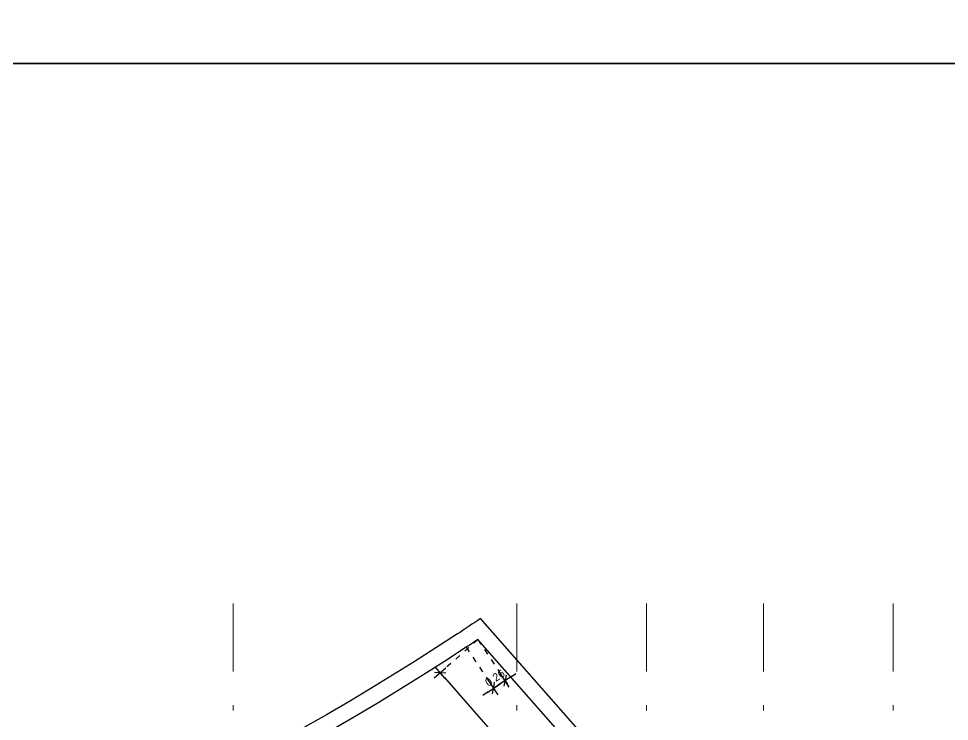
# Model space of a CAD drawing. Header units: metres. Extents: x 0 to 435, y 0 to 273.
# Drawn here: x 52.41 to 69.85, y 54.16 to 67.32 of the extents above; entities that cross this region are included whole.
import ezdxf

# ---------------------------------------------------------------- set-up
doc = ezdxf.new("R2010")
doc.units = ezdxf.units.M
doc.header["$MEASUREMENT"] = 0
doc.linetypes.add('B4-PLANS$0$DASHDOT', pattern=[25.4, 12.7, -6.35, 0, -6.35])
doc.linetypes.add('DOT2', pattern=[0.125, 0, -0.125])
doc.layers.get('0').update_dxf_attribs({"plot": 0})
doc.layers.add('A-IDM', color=221, linetype='Continuous')
doc.layers.add('A-WL', color=7, linetype='Continuous')
doc.layers.add('Dote', color=1, linetype='B4-PLANS$0$DASHDOT', lineweight=15)
doc.styles.add('XARAB', font='xarab.shx')
doc.dimstyles.new('DIM100', dxfattribs={"dimtxt": 0.15, "dimasz": 0.12, "dimexe": 0.1, "dimexo": 0, "dimgap": 0.05, "dimtad": 1, "dimzin": 3, "dimdsep": 46, "dimtxsty": 'XARAB', "dimblk": 'DTICK', "dimcen": 0.09, "dimclrd": 256, "dimclre": 4, "dimclrt": 3, "dimadec": 0, "dimazin": 3, "dimtfac": 1, "dimtix": 1, "dimtmove": 2, "dimatfit": 0, "dimldrblk": 'DTICK', "dimfxl": 0.15, "dimtolj": 1, "dimtzin": 3, "dimlwd": -3, "dimlwe": -3, "dimarcsym": 0})

# ---------------------------------------------------------------- blocks, each defined once
blk = doc.blocks.new('DTICK')
for p, q in [((-1.21, 0), (1.21, 0)), ((0, 1.21), (0, -1.21))]:
    blk.add_line(p, q)
at = {"color": 3}
blk.add_line((-0.63, -0.63), (0.63, 0.63), dxfattribs=at)
blk = doc.blocks.new('*D102')
at = {"layer": 'A-IDM', "color": 4, "linetype": 'DOT2', "lineweight": -3, "transparency": 16777216}
for p, q in [((61.015, 55.688), (61.58, 54.835)), ((60.798, 55.544), (61.364, 54.692))]:
    blk.add_line(p, q, dxfattribs=at)
at = {"layer": 'A-IDM', "linetype": 'ByBlock', "lineweight": -3, "transparency": 16777216}
for p, q in [((61.624, 54.985), (61.724, 55.051)), ((61.524, 54.919), (61.308, 54.775)), ((61.208, 54.709), (61.108, 54.643))]:
    blk.add_line(p, q, dxfattribs=at)
at = {"layer": 'Defpoints', "color": 0, "linetype": 'ByBlock', "transparency": 16777216}
for p in [(61.015, 55.688), (60.798, 55.544), (61.308, 54.775)]:
    blk.add_point(p, dxfattribs=at)
at = {"layer": 'A-IDM', "linetype": 'ByBlock', "lineweight": -3, "transparency": 16777216, "xscale": 0.12, "yscale": 0.12, "zscale": 0.12}
for p, rotation in [((61.524, 54.919), 213.5452119508047), ((61.308, 54.775), 33.54521195080476)]:
    blk.add_blockref('DTICK', p, dxfattribs=dict(at, rotation=rotation))
at = {"layer": 'A-IDM', "color": 3, "linetype": 'ByBlock', "transparency": 16777216, "insert": (61.334, 54.971), "char_height": 0.15, "attachment_point": 5, "rotation": 33.5452, "style": 'XARAB'}
blk.add_mtext('\\A1;0.26', dxfattribs=at)
blk = doc.blocks.new('*D103')
at = {"layer": 'A-IDM', "color": 4, "linetype": 'DOT2', "lineweight": -3, "transparency": 16777216}
for p, q in [((61.015, 55.688), (60.233, 55)), ((68.978, 46.634), (68.196, 45.947))]:
    blk.add_line(p, q, dxfattribs=at)
at = {"layer": 'A-IDM', "linetype": 'ByBlock', "lineweight": -3, "transparency": 16777216}
blk.add_line((60.387, 54.976), (68.192, 46.103), dxfattribs=at)
at = {"layer": 'Defpoints', "color": 0, "linetype": 'ByBlock', "transparency": 16777216}
for p in [(61.015, 55.688), (68.978, 46.634), (68.271, 46.013)]:
    blk.add_point(p, dxfattribs=at)
at = {"layer": 'A-IDM', "linetype": 'ByBlock', "lineweight": -3, "transparency": 16777216, "xscale": 0.12, "yscale": 0.12, "zscale": 0.12}
for p, rotation in [((60.308, 55.066), 131.3349550319197), ((68.271, 46.013), 311.3349550319198)]:
    blk.add_blockref('DTICK', p, dxfattribs=dict(at, rotation=rotation))
at = {"layer": 'A-IDM', "color": 3, "linetype": 'ByBlock', "transparency": 16777216, "insert": (64.401, 50.637), "char_height": 0.15, "attachment_point": 5, "rotation": 311.335, "style": 'XARAB'}
blk.add_mtext('\\A1;12.06', dxfattribs=at)

msp = doc.modelspace()

# ---------------------------------------------------------------- linework, layer by layer
at = {"layer": 'A-WL'}
for points in [[(56.2732, 18.2394, 0.6452898), (69.2031, 46.8326), (61.066, 56.0834, -0.0027088), (60.6333, 55.7949, -0.1604971), (31.6365, 47.9409), (12.3919, 48.9767), (12.3919, 27.8394, 0.4142135), (21.9919, 18.2394)], [(31.6204, 47.6413), (12.6919, 48.6601), (12.6919, 27.8394, 0.4142135), (21.9919, 18.5394), (56.2732, 18.5394, 0.6452898), (68.9778, 46.6344), (61.0145, 55.6877, -0.0013422), (60.7984, 55.5444, -0.1604971)]]:
    msp.add_lwpolyline(points, format="xyb", close=True, dxfattribs=at)
at = {"layer": 'Defpoints'}
for points in [[(82.8278, 132.9685), (0, 132.9685), (0, 66.4842), (82.8278, 66.4842)], [(82.8278, 132.9685), (0, 132.9685), (0, 66.4842), (82.8278, 66.4842)], [(82.8278, 66.4842), (0, 66.4842), (0, 0), (82.8278, 0)], [(82.8278, 66.4842), (0, 66.4842), (0, 0), (82.8278, 0)]]:
    msp.add_lwpolyline(points, close=True, dxfattribs=at)
at = {"layer": 'Dote', "ltscale": 0.1}
for p, q in [((56.4319, 56.3634), (56.4319, 12.7794)), ((61.7479, 56.3634), (61.7479, 12.7794)), ((64.1719, 56.3634), (64.1719, 12.7794)), ((66.3679, 56.3634), (66.3679, 12.7794)), ((68.7919, 56.3634), (68.7919, 12.7794))]:
    msp.add_line(p, q, dxfattribs=at)

# ---------------------------------------------------------------- dimensions: what is measured, and where the dimension line sits
at = {"layer": 'A-IDM', "linetype": 'ByBlock'}
for p2, distance, picture, middle in [((68.9778, 46.6344), -0.9414, '*D103', (64.4007, 50.6373)), ((60.7984, 55.5444), 0.9228, '*D102', (61.3344, 54.9706))]:
    dim = msp.add_aligned_dim(p1=(61.0145, 55.6877), p2=p2, distance=distance, dimstyle='DIM100', dxfattribs=at)
    dim.commit()
    dim.dimension.update_dxf_attribs({"geometry": picture, "text_midpoint": middle})

doc.saveas('drawing.dxf')
